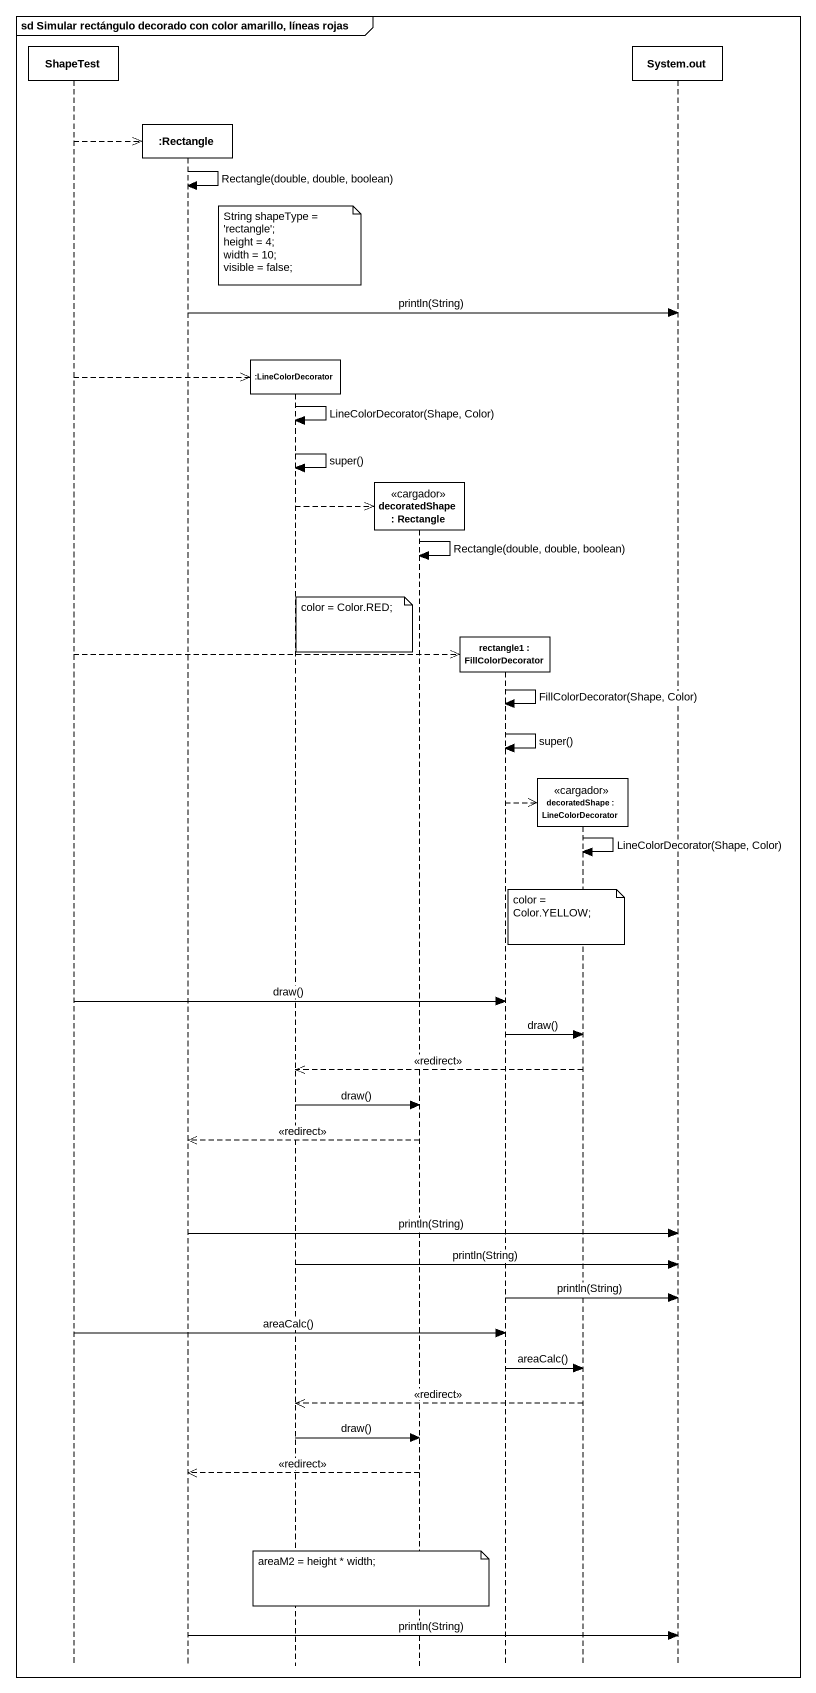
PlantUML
@startuml
mainframe sd Simular rectángulo decorado con color amarillo, líneas rojas
hide footbox
participant ShapeTest
participant ":Rectangle" as Rectangle_
participant ":LineColorDecorator" as LineColorDecorator
participant "decoratedShape : Rectangle" as decoratedShape <<cargador>>
participant "rectangle1 : FillColorDecorator" as rectangle1
participant "decoratedShape : LineColorDecorator" as decoratedShape_2 <<cargador>>
participant "System.out" as System_out

ShapeTest -->> Rectangle_ **
Rectangle_ -> Rectangle_ : Rectangle(double, double, boolean)
note over LineColorDecorator
  String shapeType = 'rectangle';
  height = 4;
  width = 10;
  visible = false;
end note
Rectangle_ -> System_out : println(String)
ShapeTest -->> LineColorDecorator **
LineColorDecorator -> LineColorDecorator : LineColorDecorator(Shape, Color)
LineColorDecorator -> LineColorDecorator : super()
LineColorDecorator -->> decoratedShape **
decoratedShape -> decoratedShape : Rectangle(double, double, boolean)
note right of LineColorDecorator : color = Color.RED;
ShapeTest -->> rectangle1 **
rectangle1 -> rectangle1 : FillColorDecorator(Shape, Color)
rectangle1 -> rectangle1 : super()
rectangle1 -->> decoratedShape_2 **
decoratedShape_2 -> decoratedShape_2 : LineColorDecorator(Shape, Color)
note over decoratedShape_2 : color = Color.YELLOW;
ShapeTest -> rectangle1 : draw()
rectangle1 -> decoratedShape_2 : draw()
decoratedShape_2 -->> LineColorDecorator : <<redirect>>
LineColorDecorator -> decoratedShape : draw()
decoratedShape -->> Rectangle_ : <<redirect>>
Rectangle_ -> System_out : println(String)
LineColorDecorator -> System_out : println(String)
rectangle1 -> System_out : println(String)
ShapeTest -> rectangle1 : areaCalc()
rectangle1 -> decoratedShape_2 : areaCalc()
decoratedShape_2 -->> LineColorDecorator : <<redirect>>
LineColorDecorator -> decoratedShape : draw()
decoratedShape -->> Rectangle_ : <<redirect>>
note over decoratedShape : areaM2 = height * width;
Rectangle_ -> System_out : println(String)
@enduml
